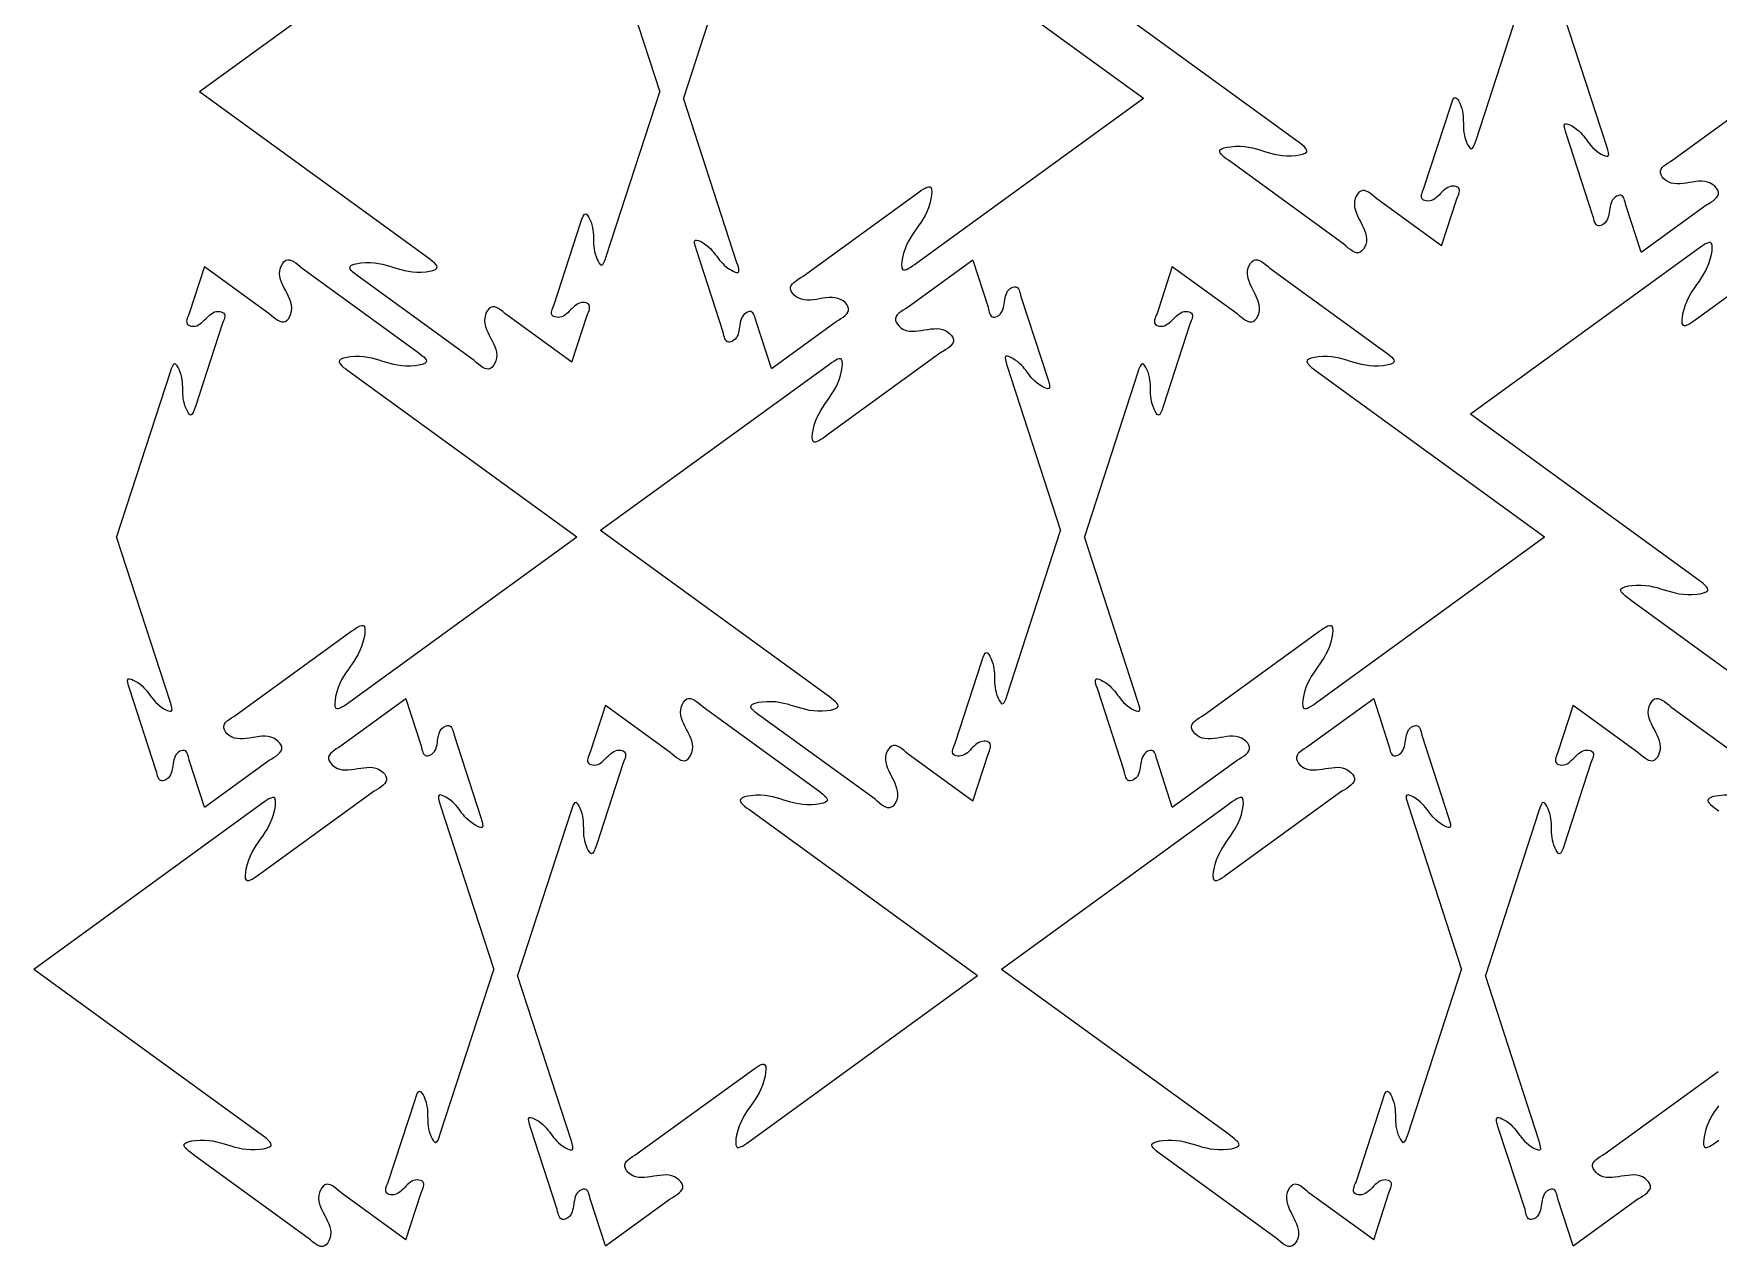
# Model space of a CAD drawing. Extents: x -3 to 545, y -149 to 230.
# Drawn here: x 27.6 to 250.4, y -148.6 to 12.1 of the extents above; entities that cross this region are included whole.
import ezdxf

# ---------------------------------------------------------------- set-up
doc = ezdxf.new("R2010")
doc.units = 0
doc.layers.get('0').update_dxf_attribs({"linetype": 'CONTINUOUS'})

msp = doc.modelspace()

# ---------------------------------------------------------------- linework, layer by layer
at = {"color": 7}
for points in [[(79.502976, 26.138595), (49.535636, 4.366046)], [(103.315476, 26.138595), (110.389802, 4.366046)], [(120.613696, 25.316158), (113.53937, 3.543614)], [(144.426196, 25.316158), (174.393536, 3.543614)], [(194.55498, -2.020768), (164.58764, 19.751776)], [(218.36748, -2.020768), (225.441806, 19.751776)], [(235.6657, -2.843215), (228.591374, 18.929334)], [(244.421077, -4.625655), (259.404738, 6.260618)], [(79.502976, -17.406498), (49.535636, 4.366046)], [(103.315476, -17.406498), (110.389802, 4.366046)], [(120.613696, -18.228935), (113.53937, 3.543614)], [(144.426196, -18.228935), (174.393536, 3.543614)], [(211.486424, -8.381812), (215.023586, 2.504459)], [(233.837744, -12.033988), (230.300572, -1.147709)], [(200.903091, -15.790145), (185.91942, -4.903874)], [(129.369073, -20.011375), (144.352734, -9.125102)], [(213.819695, -16.017404), (205.257598, -9.796678)], [(213.819695, -16.017404), (215.840931, -9.796678)], [(240.213485, -16.839848), (238.192249, -10.619121)], [(240.213485, -16.839848), (248.775582, -10.619121)], [(96.43442, -23.767542), (99.971582, -12.881271)], [(262.643773, -14.730665), (247.660112, -25.616938)], [(118.78574, -27.419708), (115.248568, -16.533429)], [(247.58665, -16.513105), (217.61931, -38.285654)], [(50.185661, -18.724626), (48.164425, -24.945352)], [(50.185661, -18.724626), (58.747758, -24.945352)], [(63.102265, -18.951885), (78.085936, -29.838156)], [(151.799361, -17.902202), (143.237264, -24.122929)], [(151.799361, -17.902202), (153.820597, -24.122929)], [(178.193165, -18.724626), (176.171929, -24.945352)], [(178.193165, -18.724626), (186.755262, -24.945352)], [(191.109769, -18.951885), (206.09344, -29.838156)], [(85.851087, -31.175875), (70.867416, -20.289604)], [(158.175102, -22.708062), (161.712274, -33.594341)], [(52.518932, -26.360218), (48.98177, -37.246489)], [(98.767691, -31.403134), (90.205594, -25.182408)], [(98.767691, -31.403134), (100.788927, -25.182408)], [(125.161481, -32.225568), (123.140245, -26.004841)], [(125.161481, -32.225568), (133.723578, -26.004841)], [(180.526436, -26.360218), (176.989274, -37.246489)], [(147.591769, -30.116395), (132.608108, -41.002668)], [(45.637876, -32.721262), (38.56355, -54.493806)], [(69.450376, -32.721262), (99.417716, -54.493806)], [(132.534646, -31.898835), (102.567306, -53.671384)], [(156.347146, -31.898835), (163.421472, -53.671384)], [(173.64538, -32.721262), (166.571054, -54.493806)], [(197.45788, -32.721262), (227.42522, -54.493806)], [(247.58665, -60.058198), (217.61931, -38.285654)], [(45.637876, -76.266355), (38.56355, -54.493806)], [(69.450376, -76.266355), (99.417716, -54.493806)], [(132.534646, -75.443928), (102.567306, -53.671384)], [(156.347146, -75.443928), (163.421472, -53.671384)], [(173.64538, -76.266355), (166.571054, -54.493806)], [(197.45788, -76.266355), (227.42522, -54.493806)], [(253.934761, -73.827575), (238.95109, -62.941304)], [(54.393253, -78.048795), (69.376914, -67.162522)], [(182.400757, -78.048795), (197.384418, -67.162522)], [(149.46609, -81.804972), (153.003252, -70.918701)], [(43.80992, -85.457128), (40.272748, -74.570849)], [(171.817424, -85.457128), (168.280252, -74.570849)], [(76.823541, -75.939622), (68.261444, -82.160349)], [(76.823541, -75.939622), (78.844777, -82.160349)], [(103.217341, -76.762046), (101.196105, -82.982772)], [(103.217341, -76.762046), (111.779438, -82.982772)], [(116.133945, -76.989305), (131.117616, -87.875576)], [(204.831045, -75.939622), (196.268948, -82.160349)], [(204.831045, -75.939622), (206.852281, -82.160349)], [(231.224845, -76.762046), (229.203609, -82.982772)], [(231.224845, -76.762046), (239.786942, -82.982772)], [(244.141449, -76.989305), (259.12512, -87.875576)], [(138.882757, -89.213305), (123.899086, -78.327034)], [(83.199282, -80.745482), (86.736454, -91.631761)], [(211.206786, -80.745482), (214.743958, -91.631761)], [(50.185661, -90.262988), (48.164425, -84.042261)], [(50.185661, -90.262988), (58.747758, -84.042261)], [(105.550612, -84.397638), (102.01345, -95.283909)], [(151.799361, -89.440564), (143.237264, -83.219838)], [(151.799361, -89.440564), (153.820597, -83.219838)], [(178.193165, -90.262988), (176.171929, -84.042261)], [(178.193165, -90.262988), (186.755262, -84.042261)], [(233.558116, -84.397638), (230.020954, -95.283909)], [(72.615949, -88.153815), (57.632288, -99.040088)], [(200.623453, -88.153815), (185.639792, -99.040088)], [(57.558826, -89.936255), (27.591486, -111.708804)], [(81.371326, -89.936255), (88.445652, -111.708804)], [(98.669556, -90.758682), (91.59523, -112.531226)], [(122.482056, -90.758682), (152.449396, -112.531226)], [(185.56633, -89.936255), (155.59899, -111.708804)], [(209.37883, -89.936255), (216.453156, -111.708804)], [(226.67706, -90.758682), (219.602734, -112.531226)], [(57.558826, -133.481348), (27.591486, -111.708804)], [(81.371326, -133.481348), (88.445652, -111.708804)], [(98.669556, -134.303775), (91.59523, -112.531226)], [(122.482056, -134.303775), (152.449396, -112.531226)], [(185.56633, -133.481348), (155.59899, -111.708804)], [(209.37883, -133.481348), (216.453156, -111.708804)], [(226.67706, -134.303775), (219.602734, -112.531226)], [(107.424933, -136.086215), (122.408594, -125.199942)], [(235.432437, -136.086215), (250.416098, -125.199942)], [(74.49027, -139.842392), (78.027432, -128.956121)], [(202.497774, -139.842392), (206.034936, -128.956121)], [(96.8416, -143.494548), (93.304428, -132.608269)], [(224.849104, -143.494548), (221.311932, -132.608269)], [(63.906937, -147.250725), (48.923266, -136.364454)], [(191.914441, -147.250725), (176.93077, -136.364454)], [(76.823541, -147.477984), (68.261444, -141.257258)], [(76.823541, -147.477984), (78.844777, -141.257258)], [(103.217341, -148.300408), (101.196105, -142.079681)], [(103.217341, -148.300408), (111.779438, -142.079681)], [(204.831045, -147.477984), (196.268948, -141.257258)], [(204.831045, -147.477984), (206.852281, -141.257258)], [(231.224845, -148.300408), (229.203609, -142.079681)], [(231.224845, -148.300408), (239.786942, -142.079681)]]:
    msp.add_lwpolyline(points, dxfattribs=at)
for points, knots in [([(215.023573, 2.504382), (215.214746, 3.094493), (215.544157, 4.111317), (216.669721, 2.171085), (216.695537, 0.241717), (216.721059, -1.687797), (217.846743, -3.627876), (218.176174, -2.610988), (218.367377, -2.020786)], [0, 0, 0, 0, 1.296899, 2.234694, 4.917307, 7.599869, 8.537594, 9.834678, 9.834678, 9.834678, 9.834678]), ([(230.300582, -1.147514), (230.108419, -0.55772), (229.777306, 0.458543), (231.828321, -0.449419), (232.983227, -1.995272), (234.138114, -3.541159), (236.189253, -4.449142), (235.858035, -3.432818), (235.665803, -2.842964)], [0, 0, 0, 0, 1.296932, 2.234721, 4.917246, 7.599937, 8.537726, 9.834788, 9.834788, 9.834788, 9.834788]), ([(185.919406, -4.903951), (185.106792, -4.314683), (183.706645, -3.299365), (187.255146, -2.537298), (190.237087, -3.462472), (193.219129, -4.387733), (196.767497, -3.625509), (195.367438, -2.610104), (194.554877, -2.020786)], [0, 0, 0, 0, 2.098611, 3.615941, 7.956575, 12.297089, 13.814447, 15.913086, 15.913086, 15.913086, 15.913086]), ([(248.775643, -10.619068), (249.658672, -10.098966), (250.998355, -9.309898), (249.256764, -7.175074), (246.598426, -7.622078), (243.940145, -8.0693), (242.198542, -5.934633), (243.538147, -5.145565), (244.42113, -4.625462)], [0, 0, 0, 0, 2.387688, 3.622465, 6.747616, 9.872637, 11.107342, 13.494927, 13.494927, 13.494927, 13.494927]), ([(144.352745, -9.1249), (145.16434, -8.534226), (146.562722, -7.51649), (146.191044, -11.126722), (145.156265, -12.59146), (144.389522, -13.676792)], [0, 0, 0, 0, 2.098666, 3.616013, 7.956533, 7.956533, 7.956533, 7.956533]), ([(205.257537, -9.79689), (204.490016, -9.117796), (203.325598, -8.087532), (201.833503, -10.403552), (203.080324, -12.793545), (204.326919, -15.183574), (202.834875, -17.49957), (201.670504, -16.469312), (200.903025, -15.790232)], [0, 0, 0, 0, 2.387681, 3.622387, 6.747469, 9.872526, 11.107232, 13.494807, 13.494807, 13.494807, 13.494807]), ([(215.840871, -9.79689), (216.093404, -9.216066), (216.476532, -8.334877), (214.830292, -7.900147), (213.663598, -9.089439), (212.49686, -10.278641), (210.850563, -9.843912), (211.233771, -8.962724), (211.486358, -8.381899)], [0, 0, 0, 0, 1.475644, 2.238751, 4.170082, 6.101514, 6.864622, 8.340282, 8.340282, 8.340282, 8.340282]), ([(238.192309, -10.619068), (238.055286, -10.000713), (237.847405, -9.062593), (236.260017, -9.678439), (236.014995, -11.326329), (235.770227, -12.974237), (234.182836, -13.590289), (233.974873, -12.652155), (233.837797, -12.033795)], [0, 0, 0, 0, 1.475628, 2.238708, 4.170065, 6.10151, 6.864618, 8.340275, 8.340275, 8.340275, 8.340275]), ([(99.971569, -12.881348), (100.162742, -12.291237), (100.492153, -11.274413), (101.617717, -13.214645), (101.643533, -15.144013), (101.669055, -17.073527), (102.794739, -19.013606), (103.12417, -17.996718), (103.315373, -17.406516)], [0, 0, 0, 0, 1.296899, 2.234694, 4.917307, 7.599869, 8.537594, 9.834678, 9.834678, 9.834678, 9.834678]), ([(115.248578, -16.533234), (115.056415, -15.94344), (114.725302, -14.927177), (116.776317, -15.835139), (117.931223, -17.380992), (119.08611, -18.926879), (121.137249, -19.834862), (120.806031, -18.818538), (120.613799, -18.228684)], [0, 0, 0, 0, 1.296932, 2.234721, 4.917246, 7.599937, 8.537726, 9.834788, 9.834788, 9.834788, 9.834788]), ([(144.389522, -13.676792), (143.622832, -14.762158), (142.588128, -16.226937), (142.216445, -19.837218), (143.614755, -18.8194), (144.426299, -18.228684)], [0, 0, 0, 0, 4.340575, 5.857922, 7.95653, 7.95653, 7.95653, 7.95653]), ([(247.623324, -21.065248), (248.390014, -19.979882), (249.424718, -18.515103), (249.796401, -14.904822), (248.398091, -15.92264), (247.586547, -16.513356)], [0, 0, 0, 0, 4.340575, 5.857922, 7.95653, 7.95653, 7.95653, 7.95653]), ([(58.747819, -24.94514), (59.51534, -25.624234), (60.679758, -26.654498), (62.171853, -24.338478), (60.925032, -21.948485), (59.678437, -19.558456), (61.170481, -17.24246), (62.334852, -18.272718), (63.102331, -18.951798)], [0, 0, 0, 0, 2.387681, 3.622387, 6.747469, 9.872526, 11.107232, 13.494807, 13.494807, 13.494807, 13.494807]), ([(70.867402, -20.289681), (70.054788, -19.700413), (68.654641, -18.685095), (72.203142, -17.923028), (75.185083, -18.848202), (78.167125, -19.773463), (81.715493, -19.011239), (80.315434, -17.995834), (79.502873, -17.406516)], [0, 0, 0, 0, 2.098611, 3.615941, 7.956575, 12.297089, 13.814447, 15.913086, 15.913086, 15.913086, 15.913086]), ([(186.755323, -24.94514), (187.522844, -25.624234), (188.687262, -26.654498), (190.179357, -24.338478), (188.932536, -21.948485), (187.685941, -19.558456), (189.177985, -17.24246), (190.342356, -18.272718), (191.109835, -18.951798)], [0, 0, 0, 0, 2.387681, 3.622387, 6.747469, 9.872526, 11.107232, 13.494807, 13.494807, 13.494807, 13.494807]), ([(133.723639, -26.004788), (134.606668, -25.484686), (135.946351, -24.695618), (134.20476, -22.560794), (131.546422, -23.007798), (128.888141, -23.45502), (127.146537, -21.320353), (128.486143, -20.531285), (129.369126, -20.011182)], [0, 0, 0, 0, 2.387688, 3.622465, 6.747616, 9.872637, 11.107342, 13.494927, 13.494927, 13.494927, 13.494927]), ([(153.820537, -24.122982), (153.95756, -24.741337), (154.165441, -25.679457), (155.752829, -25.063611), (155.997851, -23.415721), (156.242619, -21.767813), (157.83001, -21.151761), (158.037973, -22.089895), (158.175049, -22.708255)], [0, 0, 0, 0, 1.475628, 2.238708, 4.170065, 6.10151, 6.864618, 8.340275, 8.340275, 8.340275, 8.340275]), ([(247.660101, -25.61714), (246.848506, -26.207814), (245.450124, -27.22555), (245.821802, -23.615318), (246.856581, -22.15058), (247.623324, -21.065248)], [0, 0, 0, 0, 2.098666, 3.616013, 7.956533, 7.956533, 7.956533, 7.956533]), ([(90.205533, -25.18262), (89.438012, -24.503526), (88.273594, -23.473262), (86.781499, -25.789282), (88.02832, -28.179275), (89.274915, -30.569304), (87.782871, -32.8853), (86.6185, -31.855042), (85.851021, -31.175962)], [0, 0, 0, 0, 2.387681, 3.622387, 6.747469, 9.872526, 11.107232, 13.494807, 13.494807, 13.494807, 13.494807]), ([(100.788867, -25.18262), (101.0414, -24.601796), (101.424528, -23.720607), (99.778288, -23.285877), (98.611594, -24.475169), (97.444856, -25.664371), (95.798559, -25.229642), (96.181767, -24.348454), (96.434354, -23.767629)], [0, 0, 0, 0, 1.475644, 2.238751, 4.170082, 6.101514, 6.864622, 8.340282, 8.340282, 8.340282, 8.340282]), ([(143.237203, -24.122982), (142.354174, -24.643084), (141.014491, -25.432152), (142.756082, -27.566976), (145.41442, -27.119972), (148.072701, -26.67275), (149.814305, -28.807417), (148.474699, -29.596485), (147.591716, -30.116588)], [0, 0, 0, 0, 2.387688, 3.622465, 6.747616, 9.872637, 11.107342, 13.494927, 13.494927, 13.494927, 13.494927]), ([(48.164485, -24.94514), (47.911952, -25.525964), (47.528824, -26.407153), (49.175064, -26.841883), (50.341758, -25.652591), (51.508496, -24.463389), (53.154793, -24.898118), (52.771585, -25.779306), (52.518998, -26.360131)], [0, 0, 0, 0, 1.475644, 2.238751, 4.170082, 6.101514, 6.864622, 8.340282, 8.340282, 8.340282, 8.340282]), ([(123.140305, -26.004788), (123.003282, -25.386433), (122.795401, -24.448313), (121.208013, -25.064159), (120.962991, -26.712049), (120.718223, -28.359957), (119.130832, -28.976009), (118.922869, -28.037875), (118.785793, -27.419515)], [0, 0, 0, 0, 1.475628, 2.238708, 4.170065, 6.10151, 6.864618, 8.340275, 8.340275, 8.340275, 8.340275]), ([(176.171989, -24.94514), (175.919456, -25.525964), (175.536328, -26.407153), (177.182568, -26.841883), (178.349262, -25.652591), (179.516, -24.463389), (181.162297, -24.898118), (180.779089, -25.779306), (180.526502, -26.360131)], [0, 0, 0, 0, 1.475644, 2.238751, 4.170082, 6.101514, 6.864622, 8.340282, 8.340282, 8.340282, 8.340282]), ([(78.08595, -29.838079), (78.898564, -30.427347), (80.298711, -31.442665), (76.75021, -32.204732), (73.768269, -31.279558), (70.786227, -30.354297), (67.237859, -31.116521), (68.637918, -32.131926), (69.450479, -32.721244)], [0, 0, 0, 0, 2.098611, 3.615941, 7.956575, 12.297089, 13.814447, 15.913086, 15.913086, 15.913086, 15.913086]), ([(132.57132, -36.450978), (133.33801, -35.365612), (134.372714, -33.900833), (134.744397, -30.290552), (133.346087, -31.30837), (132.534543, -31.899086)], [0, 0, 0, 0, 4.340575, 5.857922, 7.95653, 7.95653, 7.95653, 7.95653]), ([(161.712264, -33.594536), (161.904427, -34.18433), (162.23554, -35.200593), (160.184525, -34.292631), (159.029619, -32.746778), (157.874732, -31.200891), (155.823593, -30.292908), (156.154811, -31.309232), (156.347043, -31.899086)], [0, 0, 0, 0, 1.296932, 2.234721, 4.917246, 7.599937, 8.537726, 9.834788, 9.834788, 9.834788, 9.834788]), ([(206.093454, -29.838079), (206.906068, -30.427347), (208.306215, -31.442665), (204.757714, -32.204732), (201.775773, -31.279558), (198.793731, -30.354297), (195.245363, -31.116521), (196.645422, -32.131926), (197.457983, -32.721244)], [0, 0, 0, 0, 2.098611, 3.615941, 7.956575, 12.297089, 13.814447, 15.913086, 15.913086, 15.913086, 15.913086]), ([(48.981783, -37.246412), (48.79061, -37.836523), (48.461199, -38.853347), (47.335635, -36.913115), (47.309819, -34.983747), (47.284297, -33.054233), (46.158613, -31.114154), (45.829182, -32.131042), (45.637979, -32.721244)], [0, 0, 0, 0, 1.296899, 2.234694, 4.917307, 7.599869, 8.537594, 9.834678, 9.834678, 9.834678, 9.834678]), ([(176.989287, -37.246412), (176.798114, -37.836523), (176.468703, -38.853347), (175.343139, -36.913115), (175.317323, -34.983747), (175.291801, -33.054233), (174.166117, -31.114154), (173.836686, -32.131042), (173.645483, -32.721244)], [0, 0, 0, 0, 1.296899, 2.234694, 4.917307, 7.599869, 8.537594, 9.834678, 9.834678, 9.834678, 9.834678]), ([(132.608097, -41.00287), (131.796502, -41.593544), (130.39812, -42.61128), (130.769798, -39.001048), (131.804577, -37.53631), (132.57132, -36.450978)], [0, 0, 0, 0, 2.098666, 3.616013, 7.956533, 7.956533, 7.956533, 7.956533]), ([(238.951076, -62.941381), (238.138462, -62.352113), (236.738315, -61.336795), (240.286816, -60.574728), (243.268757, -61.499902), (246.250799, -62.425163), (249.799167, -61.662939), (248.399108, -60.647534), (247.586547, -60.058216)], [0, 0, 0, 0, 2.098611, 3.615941, 7.956575, 12.297089, 13.814447, 15.913086, 15.913086, 15.913086, 15.913086]), ([(69.376925, -67.16232), (70.18852, -66.571646), (71.586902, -65.55391), (71.215224, -69.164142), (70.180445, -70.62888), (69.413702, -71.714212)], [0, 0, 0, 0, 2.098666, 3.616013, 7.956533, 7.956533, 7.956533, 7.956533]), ([(197.384429, -67.16232), (198.196024, -66.571646), (199.594406, -65.55391), (199.222728, -69.164142), (198.187949, -70.62888), (197.421206, -71.714212)], [0, 0, 0, 0, 2.098666, 3.616013, 7.956533, 7.956533, 7.956533, 7.956533]), ([(153.003239, -70.918778), (153.194412, -70.328667), (153.523823, -69.311843), (154.649387, -71.252075), (154.675203, -73.181443), (154.700725, -75.110957), (155.826409, -77.051036), (156.15584, -76.034148), (156.347043, -75.443946)], [0, 0, 0, 0, 1.296899, 2.234694, 4.917307, 7.599869, 8.537594, 9.834678, 9.834678, 9.834678, 9.834678]), ([(40.272758, -74.570654), (40.080595, -73.98086), (39.749482, -72.964597), (41.800497, -73.872559), (42.955403, -75.418412), (44.11029, -76.964299), (46.161429, -77.872282), (45.830211, -76.855958), (45.637979, -76.266104)], [0, 0, 0, 0, 1.296932, 2.234721, 4.917246, 7.599937, 8.537726, 9.834788, 9.834788, 9.834788, 9.834788]), ([(69.413702, -71.714212), (68.647012, -72.799578), (67.612308, -74.264357), (67.240625, -77.874638), (68.638935, -76.85682), (69.450479, -76.266104)], [0, 0, 0, 0, 4.340575, 5.857922, 7.95653, 7.95653, 7.95653, 7.95653]), ([(168.280262, -74.570654), (168.088099, -73.98086), (167.756986, -72.964597), (169.808001, -73.872559), (170.962907, -75.418412), (172.117794, -76.964299), (174.168933, -77.872282), (173.837715, -76.855958), (173.645483, -76.266104)], [0, 0, 0, 0, 1.296932, 2.234721, 4.917246, 7.599937, 8.537726, 9.834788, 9.834788, 9.834788, 9.834788]), ([(197.421206, -71.714212), (196.654516, -72.799578), (195.619812, -74.264357), (195.248129, -77.874638), (196.646439, -76.85682), (197.457983, -76.266104)], [0, 0, 0, 0, 4.340575, 5.857922, 7.95653, 7.95653, 7.95653, 7.95653]), ([(111.779499, -82.98256), (112.54702, -83.661654), (113.711438, -84.691918), (115.203533, -82.375898), (113.956712, -79.985905), (112.710117, -77.595876), (114.202161, -75.27988), (115.366532, -76.310138), (116.134011, -76.989218)], [0, 0, 0, 0, 2.387681, 3.622387, 6.747469, 9.872526, 11.107232, 13.494807, 13.494807, 13.494807, 13.494807]), ([(123.899072, -78.327111), (123.086458, -77.737843), (121.686311, -76.722525), (125.234812, -75.960458), (128.216753, -76.885632), (131.198795, -77.810893), (134.747163, -77.048669), (133.347104, -76.033264), (132.534543, -75.443946)], [0, 0, 0, 0, 2.098611, 3.615941, 7.956575, 12.297089, 13.814447, 15.913086, 15.913086, 15.913086, 15.913086]), ([(239.787003, -82.98256), (240.554524, -83.661654), (241.718942, -84.691918), (243.211037, -82.375898), (241.964216, -79.985905), (240.717621, -77.595876), (242.209665, -75.27988), (243.374036, -76.310138), (244.141515, -76.989218)], [0, 0, 0, 0, 2.387681, 3.622387, 6.747469, 9.872526, 11.107232, 13.494807, 13.494807, 13.494807, 13.494807]), ([(58.747819, -84.042208), (59.630848, -83.522106), (60.970531, -82.733038), (59.22894, -80.598214), (56.570602, -81.045218), (53.912321, -81.49244), (52.170717, -79.357773), (53.510323, -78.568705), (54.393306, -78.048602)], [0, 0, 0, 0, 2.387688, 3.622465, 6.747616, 9.872637, 11.107342, 13.494927, 13.494927, 13.494927, 13.494927]), ([(78.844717, -82.160402), (78.98174, -82.778757), (79.189621, -83.716877), (80.777009, -83.101031), (81.022031, -81.453141), (81.266799, -79.805233), (82.85419, -79.189181), (83.062153, -80.127315), (83.199229, -80.745675)], [0, 0, 0, 0, 1.475628, 2.238708, 4.170065, 6.10151, 6.864618, 8.340275, 8.340275, 8.340275, 8.340275]), ([(186.755323, -84.042208), (187.638352, -83.522106), (188.978035, -82.733038), (187.236444, -80.598214), (184.578106, -81.045218), (181.919825, -81.49244), (180.178222, -79.357773), (181.517827, -78.568705), (182.40081, -78.048602)], [0, 0, 0, 0, 2.387688, 3.622465, 6.747616, 9.872637, 11.107342, 13.494927, 13.494927, 13.494927, 13.494927]), ([(206.852221, -82.160402), (206.989244, -82.778757), (207.197125, -83.716877), (208.784513, -83.101031), (209.029535, -81.453141), (209.274303, -79.805233), (210.861694, -79.189181), (211.069657, -80.127315), (211.206733, -80.745675)], [0, 0, 0, 0, 1.475628, 2.238708, 4.170065, 6.10151, 6.864618, 8.340275, 8.340275, 8.340275, 8.340275]), ([(68.261383, -82.160402), (67.378354, -82.680504), (66.038671, -83.469572), (67.780262, -85.604396), (70.4386, -85.157392), (73.096881, -84.71017), (74.838485, -86.844837), (73.498879, -87.633905), (72.615896, -88.154008)], [0, 0, 0, 0, 2.387688, 3.622465, 6.747616, 9.872637, 11.107342, 13.494927, 13.494927, 13.494927, 13.494927]), ([(143.237203, -83.22005), (142.469682, -82.540956), (141.305264, -81.510692), (139.813169, -83.826712), (141.05999, -86.216705), (142.306585, -88.606734), (140.814541, -90.92273), (139.65017, -89.892472), (138.882691, -89.213392)], [0, 0, 0, 0, 2.387681, 3.622387, 6.747469, 9.872526, 11.107232, 13.494807, 13.494807, 13.494807, 13.494807]), ([(153.820537, -83.22005), (154.07307, -82.639226), (154.456198, -81.758037), (152.809958, -81.323307), (151.643264, -82.512599), (150.476526, -83.701801), (148.830229, -83.267072), (149.213437, -82.385884), (149.466024, -81.805059)], [0, 0, 0, 0, 1.475644, 2.238751, 4.170082, 6.101514, 6.864622, 8.340282, 8.340282, 8.340282, 8.340282]), ([(196.268887, -82.160402), (195.385858, -82.680504), (194.046175, -83.469572), (195.787766, -85.604396), (198.446104, -85.157392), (201.104385, -84.71017), (202.845989, -86.844837), (201.506383, -87.633905), (200.6234, -88.154008)], [0, 0, 0, 0, 2.387688, 3.622465, 6.747616, 9.872637, 11.107342, 13.494927, 13.494927, 13.494927, 13.494927]), ([(48.164485, -84.042208), (48.027462, -83.423853), (47.819581, -82.485733), (46.232193, -83.101579), (45.987171, -84.749469), (45.742403, -86.397377), (44.155012, -87.013429), (43.947049, -86.075295), (43.809973, -85.456935)], [0, 0, 0, 0, 1.475628, 2.238708, 4.170065, 6.10151, 6.864618, 8.340275, 8.340275, 8.340275, 8.340275]), ([(101.196165, -82.98256), (100.943632, -83.563384), (100.560504, -84.444573), (102.206744, -84.879303), (103.373438, -83.690011), (104.540176, -82.500809), (106.186473, -82.935538), (105.803265, -83.816726), (105.550678, -84.397551)], [0, 0, 0, 0, 1.475644, 2.238751, 4.170082, 6.101514, 6.864622, 8.340282, 8.340282, 8.340282, 8.340282]), ([(176.171989, -84.042208), (176.034966, -83.423853), (175.827085, -82.485733), (174.239697, -83.101579), (173.994675, -84.749469), (173.749907, -86.397377), (172.162516, -87.013429), (171.954553, -86.075295), (171.817477, -85.456935)], [0, 0, 0, 0, 1.475628, 2.238708, 4.170065, 6.10151, 6.864618, 8.340275, 8.340275, 8.340275, 8.340275]), ([(229.203669, -82.98256), (228.951136, -83.563384), (228.568008, -84.444573), (230.214248, -84.879303), (231.380942, -83.690011), (232.54768, -82.500809), (234.193977, -82.935538), (233.810769, -83.816726), (233.558182, -84.397551)], [0, 0, 0, 0, 1.475644, 2.238751, 4.170082, 6.101514, 6.864622, 8.340282, 8.340282, 8.340282, 8.340282]), ([(57.5955, -94.488398), (58.36219, -93.403032), (59.396894, -91.938253), (59.768577, -88.327972), (58.370267, -89.34579), (57.558723, -89.936506)], [0, 0, 0, 0, 4.340575, 5.857922, 7.95653, 7.95653, 7.95653, 7.95653]), ([(86.736444, -91.631956), (86.928607, -92.22175), (87.25972, -93.238013), (85.208705, -92.330051), (84.053799, -90.784198), (82.898912, -89.238311), (80.847773, -88.330328), (81.178991, -89.346652), (81.371223, -89.936506)], [0, 0, 0, 0, 1.296932, 2.234721, 4.917246, 7.599937, 8.537726, 9.834788, 9.834788, 9.834788, 9.834788]), ([(131.11763, -87.875499), (131.930244, -88.464767), (133.330391, -89.480085), (129.78189, -90.242152), (126.799949, -89.316978), (123.817907, -88.391717), (120.269539, -89.153941), (121.669598, -90.169346), (122.482159, -90.758664)], [0, 0, 0, 0, 2.098611, 3.615941, 7.956575, 12.297089, 13.814447, 15.913086, 15.913086, 15.913086, 15.913086]), ([(185.603004, -94.488398), (186.369694, -93.403032), (187.404398, -91.938253), (187.776081, -88.327972), (186.377771, -89.34579), (185.566227, -89.936506)], [0, 0, 0, 0, 4.340575, 5.857922, 7.95653, 7.95653, 7.95653, 7.95653]), ([(214.743948, -91.631956), (214.936111, -92.22175), (215.267224, -93.238013), (213.216209, -92.330051), (212.061303, -90.784198), (210.906416, -89.238311), (208.855277, -88.330328), (209.186495, -89.346652), (209.378727, -89.936506)], [0, 0, 0, 0, 1.296932, 2.234721, 4.917246, 7.599937, 8.537726, 9.834788, 9.834788, 9.834788, 9.834788]), ([(259.125134, -87.875499), (259.937748, -88.464767), (261.337895, -89.480085), (257.789394, -90.242152), (254.807453, -89.316978), (251.825411, -88.391717), (248.277043, -89.153941), (249.677102, -90.169346), (250.489663, -90.758664)], [0, 0, 0, 0, 2.098611, 3.615941, 7.956575, 12.297089, 13.814447, 15.913086, 15.913086, 15.913086, 15.913086]), ([(102.013463, -95.283832), (101.82229, -95.873943), (101.492879, -96.890767), (100.367315, -94.950535), (100.341499, -93.021167), (100.315977, -91.091653), (99.190293, -89.151574), (98.860862, -90.168462), (98.669659, -90.758664)], [0, 0, 0, 0, 1.296899, 2.234694, 4.917307, 7.599869, 8.537594, 9.834678, 9.834678, 9.834678, 9.834678]), ([(230.020967, -95.283832), (229.829794, -95.873943), (229.500383, -96.890767), (228.374819, -94.950535), (228.349003, -93.021167), (228.323481, -91.091653), (227.197797, -89.151574), (226.868366, -90.168462), (226.677163, -90.758664)], [0, 0, 0, 0, 1.296899, 2.234694, 4.917307, 7.599869, 8.537594, 9.834678, 9.834678, 9.834678, 9.834678]), ([(57.632277, -99.04029), (56.820682, -99.630964), (55.4223, -100.6487), (55.793978, -97.038468), (56.828757, -95.57373), (57.5955, -94.488398)], [0, 0, 0, 0, 2.098666, 3.616013, 7.956533, 7.956533, 7.956533, 7.956533]), ([(185.639781, -99.04029), (184.828186, -99.630964), (183.429804, -100.6487), (183.801482, -97.038468), (184.836261, -95.57373), (185.603004, -94.488398)], [0, 0, 0, 0, 2.098666, 3.616013, 7.956533, 7.956533, 7.956533, 7.956533]), ([(122.408605, -125.19974), (123.2202, -124.609066), (124.618582, -123.59133), (124.246904, -127.201562), (123.212125, -128.6663), (122.445382, -129.751632)], [0, 0, 0, 0, 2.098666, 3.616013, 7.956533, 7.956533, 7.956533, 7.956533]), ([(78.027419, -128.956198), (78.218592, -128.366087), (78.548003, -127.349263), (79.673567, -129.289495), (79.699383, -131.218863), (79.724905, -133.148377), (80.850589, -135.088456), (81.18002, -134.071568), (81.371223, -133.481366)], [0, 0, 0, 0, 1.296899, 2.234694, 4.917307, 7.599869, 8.537594, 9.834678, 9.834678, 9.834678, 9.834678]), ([(206.034923, -128.956198), (206.226096, -128.366087), (206.555507, -127.349263), (207.681071, -129.289495), (207.706887, -131.218863), (207.732409, -133.148377), (208.858093, -135.088456), (209.187524, -134.071568), (209.378727, -133.481366)], [0, 0, 0, 0, 1.296899, 2.234694, 4.917307, 7.599869, 8.537594, 9.834678, 9.834678, 9.834678, 9.834678]), ([(93.304438, -132.608074), (93.112275, -132.01828), (92.781162, -131.002017), (94.832177, -131.909979), (95.987083, -133.455832), (97.14197, -135.001719), (99.193109, -135.909702), (98.861891, -134.893378), (98.669659, -134.303524)], [0, 0, 0, 0, 1.296932, 2.234721, 4.917246, 7.599937, 8.537726, 9.834788, 9.834788, 9.834788, 9.834788]), ([(122.445382, -129.751632), (121.678692, -130.836998), (120.643988, -132.301777), (120.272305, -135.912058), (121.670615, -134.89424), (122.482159, -134.303524)], [0, 0, 0, 0, 4.340575, 5.857922, 7.95653, 7.95653, 7.95653, 7.95653]), ([(221.311942, -132.608074), (221.119779, -132.01828), (220.788666, -131.002017), (222.839681, -131.909979), (223.994587, -133.455832), (225.149474, -135.001719), (227.200613, -135.909702), (226.869395, -134.893378), (226.677163, -134.303524)], [0, 0, 0, 0, 1.296932, 2.234721, 4.917246, 7.599937, 8.537726, 9.834788, 9.834788, 9.834788, 9.834788]), ([(250.452886, -129.751632), (249.686196, -130.836998), (248.651492, -132.301777), (248.279809, -135.912058), (249.678119, -134.89424), (250.489663, -134.303524)], [0, 0, 0, 0, 4.340575, 5.857922, 7.95653, 7.95653, 7.95653, 7.95653]), ([(48.923252, -136.364531), (48.110638, -135.775263), (46.710491, -134.759945), (50.258992, -133.997878), (53.240933, -134.923052), (56.222975, -135.848313), (59.771343, -135.086089), (58.371284, -134.070684), (57.558723, -133.481366)], [0, 0, 0, 0, 2.098611, 3.615941, 7.956575, 12.297089, 13.814447, 15.913086, 15.913086, 15.913086, 15.913086]), ([(176.930756, -136.364531), (176.118142, -135.775263), (174.717995, -134.759945), (178.266496, -133.997878), (181.248437, -134.923052), (184.230479, -135.848313), (187.778847, -135.086089), (186.378788, -134.070684), (185.566227, -133.481366)], [0, 0, 0, 0, 2.098611, 3.615941, 7.956575, 12.297089, 13.814447, 15.913086, 15.913086, 15.913086, 15.913086]), ([(111.779499, -142.079628), (112.662528, -141.559526), (114.002211, -140.770458), (112.26062, -138.635634), (109.602282, -139.082638), (106.944001, -139.52986), (105.202397, -137.395193), (106.542003, -136.606125), (107.424986, -136.086022)], [0, 0, 0, 0, 2.387688, 3.622465, 6.747616, 9.872637, 11.107342, 13.494927, 13.494927, 13.494927, 13.494927]), ([(239.787003, -142.079628), (240.670032, -141.559526), (242.009715, -140.770458), (240.268124, -138.635634), (237.609786, -139.082638), (234.951505, -139.52986), (233.209902, -137.395193), (234.549507, -136.606125), (235.43249, -136.086022)], [0, 0, 0, 0, 2.387688, 3.622465, 6.747616, 9.872637, 11.107342, 13.494927, 13.494927, 13.494927, 13.494927]), ([(68.261383, -141.25747), (67.493862, -140.578376), (66.329444, -139.548112), (64.837349, -141.864132), (66.08417, -144.254125), (67.330765, -146.644154), (65.838721, -148.96015), (64.67435, -147.929892), (63.906871, -147.250812)], [0, 0, 0, 0, 2.387681, 3.622387, 6.747469, 9.872526, 11.107232, 13.494807, 13.494807, 13.494807, 13.494807]), ([(78.844717, -141.25747), (79.09725, -140.676646), (79.480378, -139.795457), (77.834138, -139.360727), (76.667444, -140.550019), (75.500706, -141.739221), (73.854409, -141.304492), (74.237617, -140.423304), (74.490204, -139.842479)], [0, 0, 0, 0, 1.475644, 2.238751, 4.170082, 6.101514, 6.864622, 8.340282, 8.340282, 8.340282, 8.340282]), ([(196.268887, -141.25747), (195.501366, -140.578376), (194.336948, -139.548112), (192.844853, -141.864132), (194.091674, -144.254125), (195.338269, -146.644154), (193.846225, -148.96015), (192.681854, -147.929892), (191.914375, -147.250812)], [0, 0, 0, 0, 2.387681, 3.622387, 6.747469, 9.872526, 11.107232, 13.494807, 13.494807, 13.494807, 13.494807]), ([(206.852221, -141.25747), (207.104754, -140.676646), (207.487882, -139.795457), (205.841642, -139.360727), (204.674948, -140.550019), (203.50821, -141.739221), (201.861913, -141.304492), (202.245121, -140.423304), (202.497708, -139.842479)], [0, 0, 0, 0, 1.475644, 2.238751, 4.170082, 6.101514, 6.864622, 8.340282, 8.340282, 8.340282, 8.340282]), ([(101.196165, -142.079628), (101.059142, -141.461273), (100.851261, -140.523153), (99.263873, -141.138999), (99.018851, -142.786889), (98.774083, -144.434797), (97.186692, -145.050849), (96.978729, -144.112715), (96.841653, -143.494355)], [0, 0, 0, 0, 1.475628, 2.238708, 4.170065, 6.10151, 6.864618, 8.340275, 8.340275, 8.340275, 8.340275]), ([(229.203669, -142.079628), (229.066646, -141.461273), (228.858765, -140.523153), (227.271377, -141.138999), (227.026355, -142.786889), (226.781587, -144.434797), (225.194196, -145.050849), (224.986233, -144.112715), (224.849157, -143.494355)], [0, 0, 0, 0, 1.475628, 2.238708, 4.170065, 6.10151, 6.864618, 8.340275, 8.340275, 8.340275, 8.340275])]:
    msp.add_open_spline(points, degree=3, knots=knots, dxfattribs=at)

doc.saveas('drawing.dxf')
